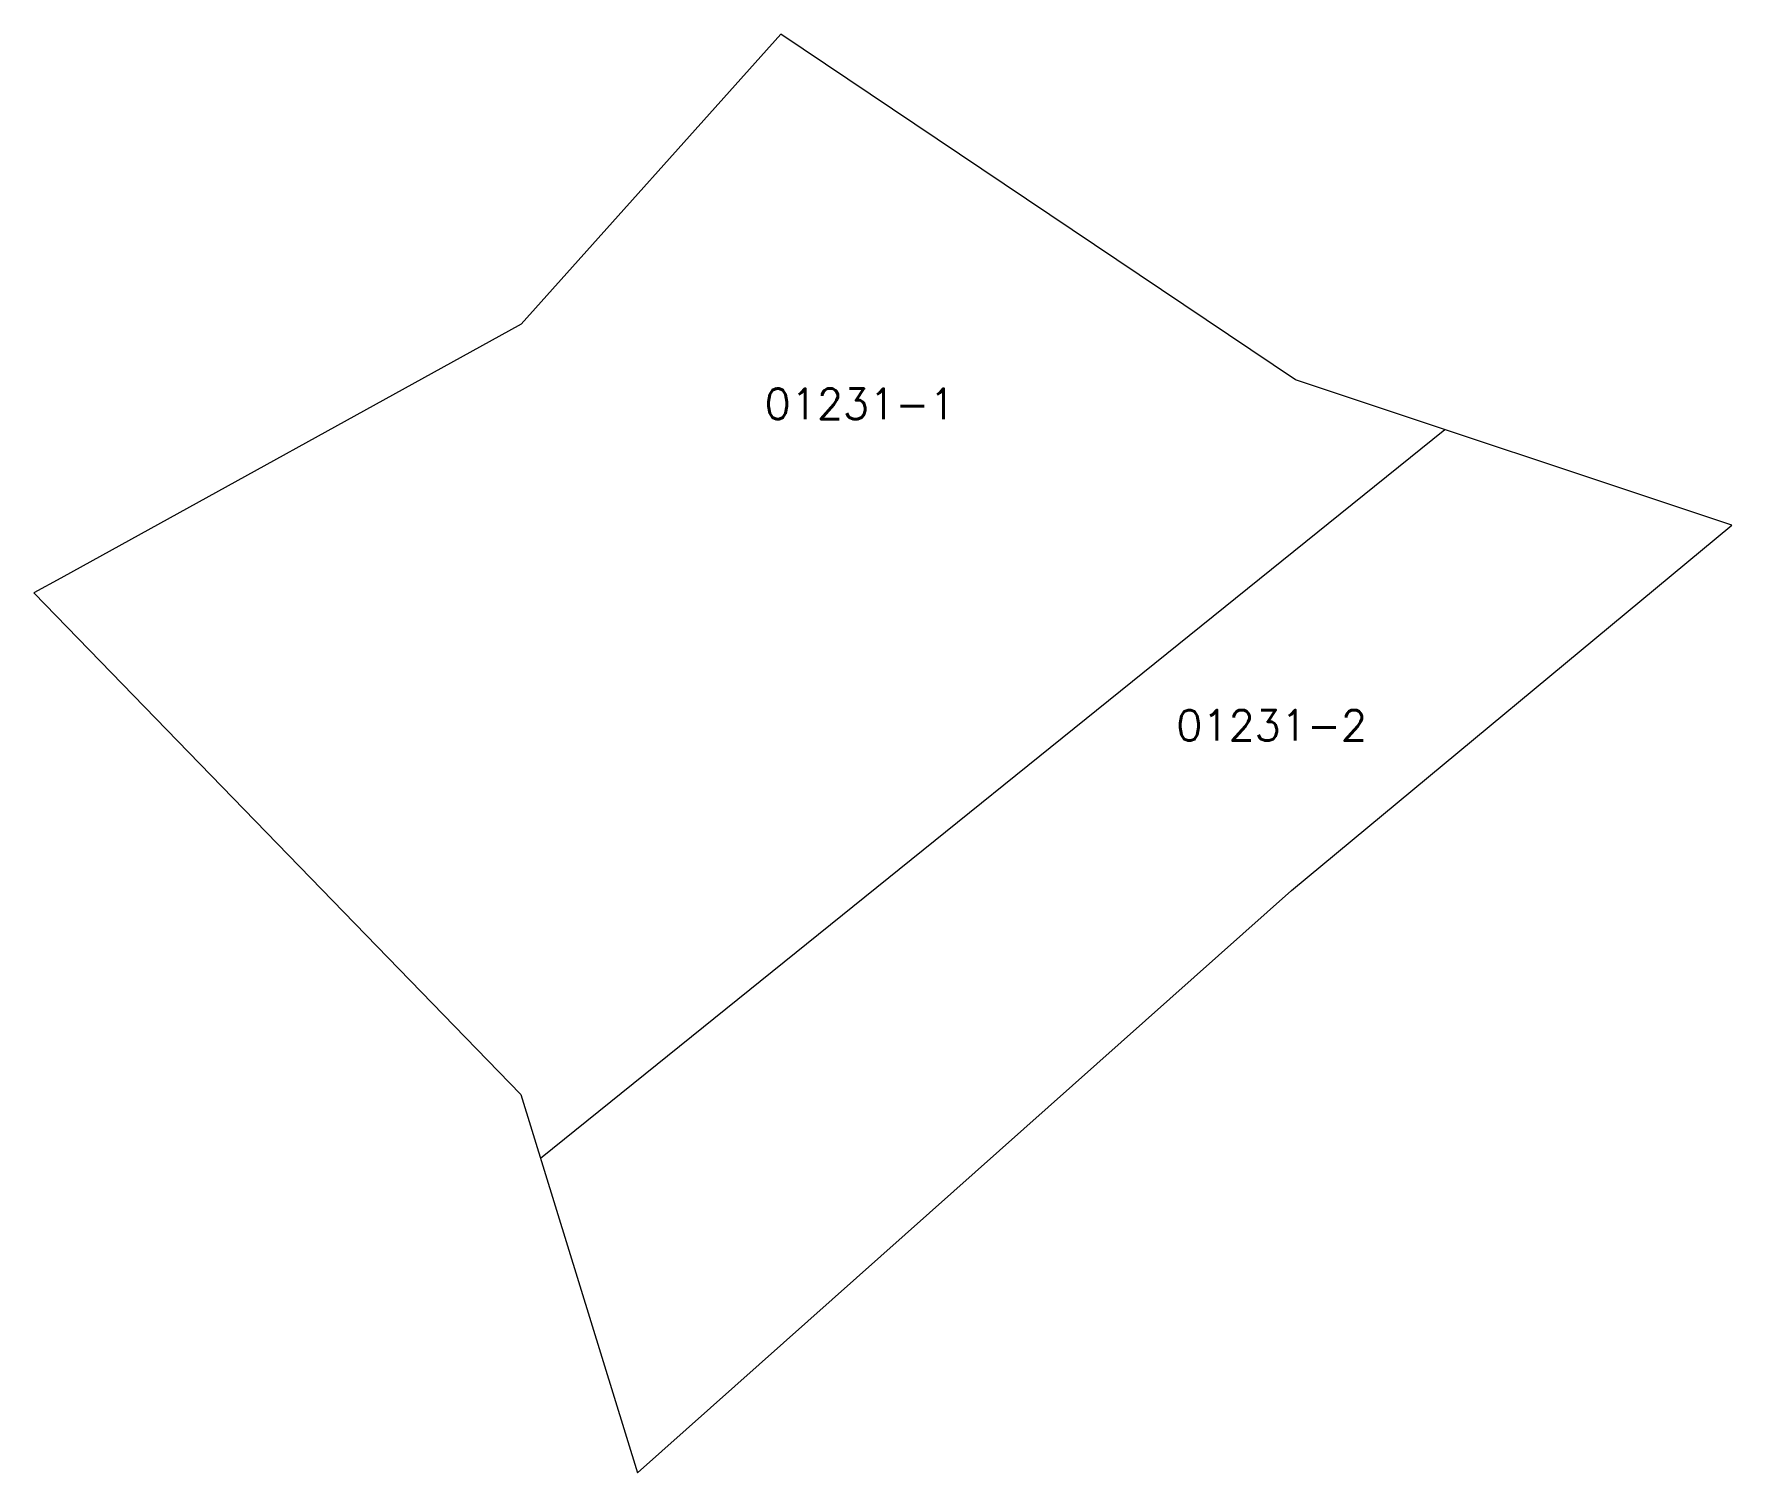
# Model space of a CAD drawing. Header units: metres. Extents: x 7511209 to 7511321, y 4687945 to 4688039.
import ezdxf

# ---------------------------------------------------------------- set-up
doc = ezdxf.new("R2010")
doc.units = ezdxf.units.M
doc.layers.add('Ndarje e re', color=1, linetype='Continuous', lineweight=0)
doc.styles.get("Standard").update_dxf_attribs({"font": 'simplex.shx'})

msp = doc.modelspace()

# ---------------------------------------------------------------- linework, layer by layer
at = {"layer": 'Ndarje e re', "flags": 128}
msp.add_lwpolyline([(7511292.18, 4688016.34), (7511258.41, 4688039.04), (7511241.37, 4688020.01), (7511211.14, 4688003.33), (7511209.38, 4688002.36), (7511241.35, 4687969.45), (7511248.99, 4687944.61), (7511291.92, 4687982.84), (7511320.84, 4688006.8)], close=True, dxfattribs=at)
msp.add_lwpolyline([(7511242.64, 4687965.27), (7511302, 4688013.08)], dxfattribs=at)

# ---------------------------------------------------------------- texts
at = {"layer": 'Ndarje e re'}
for s, p in [('01231-1', (7511257.35, 4688013.77)), ('01231-2', (7511284.37, 4687992.67))]:
    msp.add_text(s, height=2, dxfattribs=at).set_placement(p)

doc.saveas('drawing.dxf')
